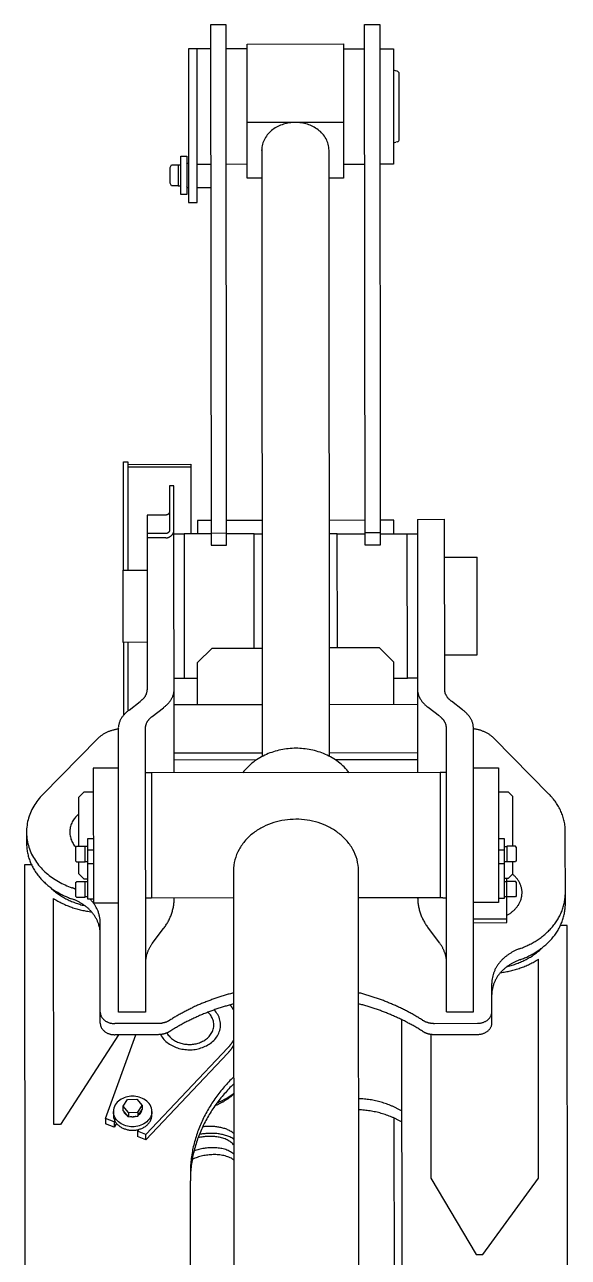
# Model space of a CAD drawing. Header units: millimetres. Extents: x 21.96 to 23.21, y 30.4 to 34.37.
# Drawn here: x 22.54 to 22.823, y 33.728 to 34.368 of the extents above; entities that cross this region are included whole.
import ezdxf

# ---------------------------------------------------------------- set-up
doc = ezdxf.new("R2010")
doc.units = ezdxf.units.MM

# ---------------------------------------------------------------- blocks, each defined once
blk = doc.blocks.new('*U93')
for p, q in [((1.3406, 7.9128), (1.3266, 7.9128)), ((1.3786, 7.9128), (1.3566, 7.9128)), ((1.4785, 7.9129), (1.5005, 7.9129)), ((1.5343, 7.8897), (1.5328, 7.8901)), ((1.5366, 7.8191), (1.5365, 7.8868)), ((1.4786, 7.8364), (1.3786, 7.8363)), ((1.5344, 7.8162), (1.5329, 7.8158)), ((1.3067, 7.7922), (1.3097, 7.7922)), ((1.3157, 7.793), (1.3167, 7.794)), ((1.3167, 7.794), (1.3177, 7.794)), ((1.3407, 7.7928), (1.3267, 7.7928)), ((1.3787, 7.7929), (1.3567, 7.7928)), ((1.4786, 7.7929), (1.5006, 7.7929)), ((1.3067, 7.7707), (1.3097, 7.7707)), ((1.3167, 7.769), (1.3157, 7.77)), ((1.3167, 7.769), (1.3177, 7.769)), ((1.3267, 7.769), (1.3407, 7.769)), ((1.3199, 7.4784), (1.2545, 7.4784)), ((1.298, 7.4592), (1.298, 7.4135)), ((1.394, 7.4232), (1.357, 7.4232)), ((1.5009, 7.4233), (1.4639, 7.4232)), ((1.5554, 7.4243), (1.5834, 7.4244)), ((1.5554, 7.4243), (1.5556, 7.1613)), ((1.5834, 7.4244), (1.5835, 7.2475)), ((1.5169, 7.4103), (1.5009, 7.4103)), ((1.294, 7.405), (1.2745, 7.405)), ((1.341, 7.4092), (1.313, 7.4092)), ((1.341, 7.4101), (1.357, 7.4102)), ((1.3857, 7.4092), (1.357, 7.4092)), ((1.4722, 7.4093), (1.464, 7.4093)), ((1.5169, 7.4093), (1.5554, 7.4093)), ((1.5834, 7.3852), (1.6174, 7.3852)), ((1.6175, 7.2836), (1.6174, 7.3852)), ((1.2501, 7.2966), (1.2502, 7.221)), ((1.2546, 7.2966), (1.2547, 7.2254)), ((1.3271, 7.2758), (1.3421, 7.2907)), ((1.531, 7.276), (1.516, 7.2908)), ((1.5835, 7.2836), (1.6175, 7.2836)), ((1.3271, 7.2317), (1.3271, 7.2758)), ((1.5311, 7.2319), (1.531, 7.276)), ((1.3271, 7.2592), (1.3026, 7.2592)), ((1.5311, 7.2594), (1.545, 7.2594)), ((1.2558, 7.2262), (1.2675, 7.2353)), ((1.3941, 7.2318), (1.3026, 7.2317)), ((1.5556, 7.2319), (1.4641, 7.2318)), ((1.6024, 7.2265), (1.5907, 7.2356)), ((1.2798, 7.2196), (1.2915, 7.2287)), ((1.5784, 7.2198), (1.5667, 7.2289)), ((1.5858, 6.913), (1.5856, 7.208)), ((1.6138, 6.913), (1.6136, 7.208)), ((1.2231, 7.1965), (1.1662, 7.1387)), ((1.6352, 7.1968), (1.6921, 7.1391)), ((1.3942, 7.1817), (1.3027, 7.1816)), ((1.5556, 7.1818), (1.4641, 7.1817)), ((1.3881, 7.1745), (1.3027, 7.1744)), ((1.5556, 7.1746), (1.4702, 7.1746)), ((1.2792, 7.1611), (1.2793, 7.0311)), ((1.5791, 7.1613), (1.5792, 7.0314)), ((1.2187, 7.141), (1.2088, 7.141)), ((1.6396, 7.1414), (1.6496, 7.1414)), ((1.6546, 7.1364), (1.6496, 7.1414)), ((1.6547, 7.085), (1.6546, 7.1364)), ((1.7092, 7.025), (1.7091, 7.1)), ((1.2003, 7.0836), (1.2013, 7.0846)), ((1.2003, 7.0836), (1.2003, 7.0696)), ((1.2128, 7.0845), (1.2103, 7.0845)), ((1.2188, 7.0807), (1.2128, 7.0807)), ((1.6397, 7.0811), (1.6457, 7.0811)), ((1.6457, 7.0848), (1.6482, 7.0848)), ((1.6582, 7.084), (1.6572, 7.085)), ((1.6582, 7.084), (1.6582, 7.07)), ((1.2003, 7.0696), (1.2013, 7.0686)), ((1.2038, 7.0561), (1.2038, 7.0686)), ((1.2128, 7.0688), (1.2103, 7.0688)), ((1.2188, 7.0667), (1.2128, 7.0667)), ((1.6397, 7.0671), (1.6457, 7.0671)), ((1.6457, 7.0691), (1.6482, 7.0691)), ((1.6547, 7.0564), (1.6547, 7.069)), ((1.6582, 7.07), (1.6572, 7.069)), ((1.2088, 7.0511), (1.2038, 7.0561)), ((1.3643, 7.0593), (1.3648, 6.4285)), ((1.4947, 6.4286), (1.4942, 7.0594)), ((1.6497, 7.0514), (1.6547, 7.0564)), ((1.2003, 7.0471), (1.2013, 7.0481)), ((1.2003, 7.0471), (1.2003, 7.0331)), ((1.2088, 7.0511), (1.2128, 7.0511)), ((1.2128, 7.048), (1.2103, 7.048)), ((1.6497, 7.0514), (1.6457, 7.0514)), ((1.6457, 7.0483), (1.6482, 7.0483)), ((1.6482, 7.0485), (1.6482, 7.0514)), ((1.6582, 7.0475), (1.6572, 7.0485)), ((1.6582, 7.0475), (1.6582, 7.0335)), ((1.2003, 7.0331), (1.2013, 7.0321)), ((1.2128, 7.0323), (1.2103, 7.0323)), ((1.2768, 7.0311), (1.2728, 7.0311)), ((1.5817, 7.0314), (1.5857, 7.0314)), ((1.6457, 7.0326), (1.6482, 7.0326)), ((1.6582, 7.0335), (1.6572, 7.0325)), ((1.2259, 6.9011), (1.2259, 7.0057)), ((1.6482, 7.0092), (1.6137, 7.0092)), ((1.7112, 7.0025), (1.704, 7.0025)), ((1.7123, 5.6599), (1.7112, 7.0025)), ((1.28, 6.9839), (1.2917, 6.9995)), ((1.5786, 6.9842), (1.5669, 6.9997)), ((1.6328, 6.9014), (1.6328, 6.9425)), ((1.5858, 6.913), (1.6138, 6.913)), ((1.5401, 5.9403), (1.5393, 6.9048)), ((1.2447, 6.8892), (1.1845, 6.7959)), ((1.2314, 6.8022), (1.2628, 6.8892)), ((1.2734, 6.7857), (1.3584, 6.8756)), ((1.2734, 6.7802), (1.3584, 6.8701)), ((1.2497, 6.8149), (1.2541, 6.8218)), ((1.2541, 6.8218), (1.2639, 6.8223)), ((1.2639, 6.8223), (1.2693, 6.8158)), ((1.2497, 6.8106), (1.2497, 6.8149)), ((1.2551, 6.8084), (1.2497, 6.8149)), ((1.2551, 6.8041), (1.2497, 6.8106)), ((1.2551, 6.8084), (1.2649, 6.8089)), ((1.2649, 6.8089), (1.2693, 6.8158)), ((1.2649, 6.8046), (1.2693, 6.8116)), ((1.2649, 6.8089), (1.2649, 6.8046)), ((1.2693, 6.8158), (1.2693, 6.8116)), ((1.2403, 6.7932), (1.2314, 6.7968)), ((1.241, 6.7999), (1.2403, 6.7987)), ((1.2403, 6.7987), (1.2403, 6.7932)), ((1.2428, 6.7972), (1.2403, 6.7932)), ((1.2551, 6.8084), (1.2551, 6.8041)), ((1.2551, 6.8041), (1.2649, 6.8046)), ((1.532, 6.1098), (1.5314, 6.8025)), ((1.2655, 6.7908), (1.2645, 6.7892)), ((1.2734, 6.7857), (1.2645, 6.7892)), ((1.2645, 6.7892), (1.2645, 6.7837)), ((1.2734, 6.7802), (1.2645, 6.7837)), ((1.2734, 6.7802), (1.2734, 6.7857)), ((1.3203, 5.7381), (1.3195, 6.7377))]:
    blk.add_line(p, q)
for points in [[(1.357, 7.3975), (1.3566, 7.9378), (1.3406, 7.9378), (1.341, 7.3975), (1.357, 7.3975)], [(1.3937, 7.7787), (1.3787, 7.7787), (1.3786, 7.9178), (1.4785, 7.9179), (1.4786, 7.7787), (1.4637, 7.7787)], [(1.5165, 7.9129), (1.5305, 7.9129), (1.5306, 7.793), (1.5166, 7.793)], [(1.2501, 7.3716), (1.25, 7.4839), (1.2545, 7.4839), (1.2545, 7.3716)], [(1.2545, 7.4814), (1.3199, 7.4815), (1.32, 7.4092)], [(1.3027, 7.1611), (1.3025, 7.4592), (1.298, 7.4592)], [(1.294, 7.4287), (1.2745, 7.4287), (1.2746, 7.2472)], [(1.341, 7.4231), (1.327, 7.4231), (1.327, 7.4092)], [(1.5309, 7.4093), (1.5309, 7.4233), (1.5169, 7.4233)], [(1.3025, 7.4091), (1.313, 7.4092), (1.3131, 7.2592), (1.3026, 7.2592)], [(1.3858, 7.2907), (1.3857, 7.4092), (1.394, 7.4092)], [(1.4723, 7.2908), (1.4722, 7.4093), (1.5009, 7.4093)], [(1.5555, 7.2594), (1.545, 7.2594), (1.5449, 7.4093), (1.5554, 7.4093)], [(1.2746, 7.2967), (1.2496, 7.2966), (1.2496, 7.3716), (1.2745, 7.3716)], [(1.3421, 7.2907), (1.3421, 7.2907), (1.3941, 7.2907)], [(1.516, 7.2908), (1.516, 7.2908), (1.464, 7.2908)], [(1.2727, 7.2077), (1.2729, 6.9128), (1.2449, 6.9127), (1.2447, 7.2077)], [(1.2447, 7.1661), (1.2187, 7.166), (1.2188, 7.0261), (1.2448, 7.0261)], [(1.5856, 7.1613), (1.5816, 7.1613), (1.5791, 7.1613), (1.2792, 7.1611), (1.2767, 7.1611), (1.2727, 7.1611)], [(1.6136, 7.1664), (1.6396, 7.1664), (1.6397, 7.0264), (1.6137, 7.0264)], [(1.2038, 7.0846), (1.2038, 7.136), (1.2088, 7.141)], [(1.2188, 7.0926), (1.2128, 7.0926), (1.2128, 7.0302), (1.2188, 7.0302)], [(1.6397, 7.093), (1.6456, 7.093), (1.6457, 7.0306), (1.6397, 7.0306)], [(1.2013, 7.0686), (1.2103, 7.0686), (1.2103, 7.0846), (1.2013, 7.0846)], [(1.6572, 7.085), (1.6572, 7.085), (1.6482, 7.085), (1.6482, 7.069), (1.6572, 7.069)], [(1.1545, 7.0655), (1.1473, 7.0655), (1.1484, 5.7228)], [(1.2013, 7.0321), (1.2103, 7.0321), (1.2103, 7.0481), (1.2013, 7.0481)], [(1.6572, 7.0325), (1.6482, 7.0325), (1.6482, 7.0485), (1.6572, 7.0485)], [(1.1845, 6.7959), (1.1845, 6.7959), (1.1775, 6.7959), (1.1774, 7.0308)], [(1.3643, 7.0312), (1.2793, 7.0311), (1.2768, 7.0311)], [(1.5817, 7.0314), (1.5792, 7.0314), (1.4942, 7.0313)], [(1.6137, 7.0055), (1.6482, 7.0056), (1.6482, 7.0325)], [(1.5693, 6.8897), (1.5695, 6.7403), (1.6165, 6.661), (1.6235, 6.661), (1.6814, 6.7404), (1.6812, 6.9677)], [(1.2403, 6.7987), (1.2314, 6.8022), (1.2314, 6.7968)]]:
    blk.add_lwpolyline(points)
for points in [[(1.501, 7.3976), (1.5005, 7.9379), (1.5165, 7.9379), (1.5169, 7.3976)], [(1.3176, 7.9128), (1.3177, 7.7531), (1.3267, 7.7531), (1.3266, 7.9128)], [(1.3157, 7.7615), (1.3097, 7.7615), (1.3097, 7.8014), (1.3157, 7.8015)], [(1.2987, 7.7897), (1.3, 7.7924), (1.3067, 7.7924), (1.3067, 7.7705), (1.3, 7.7705), (1.2987, 7.7732)]]:
    blk.add_lwpolyline(points, close=True)
for points in [[(1.4641, 7.1782), (1.4636, 7.8076, 0.065335), (1.4628, 7.8137, 0.061614), (1.4605, 7.8195, 0.055533), (1.4568, 7.8246, 0.049487), (1.4522, 7.8288, 0.044495), (1.4469, 7.8321, 0.040747), (1.4411, 7.8345, 0.038337), (1.4349, 7.8359, 0.037159), (1.4287, 7.8364, 0.037166), (1.4224, 7.8359, 0.038274), (1.4163, 7.8345, 0.040682), (1.4105, 7.8322, 0.044443), (1.4051, 7.8289, 0.049565), (1.4005, 7.8246, 0.055691), (1.3968, 7.8195, 0.061694), (1.3945, 7.8137, 0.06589), (1.3937, 7.8075), (1.3942, 7.1781)], [(1.298, 7.4328, -0.000004), (1.298, 7.4324, -0.000004), (1.2979, 7.432, -0.000003), (1.2978, 7.4316, -0.000002), (1.2977, 7.4313, -0.000001), (1.2976, 7.4309), (1.2973, 7.4305, 0.000001), (1.2971, 7.4302, 0.000002), (1.2968, 7.4299, 0.000003), (1.2965, 7.4296, 0.000004), (1.2962, 7.4294, 0.000005), (1.2958, 7.4292, 0.000005), (1.2955, 7.429, 0.000006), (1.2951, 7.4289, 0.000006), (1.2947, 7.4288, 0.000007), (1.2944, 7.4287, 0.000008), (1.294, 7.4287)], [(1.298, 7.4137, -0.000004), (1.298, 7.4133, -0.000004), (1.2979, 7.4129, -0.000003), (1.2979, 7.4125, -0.000002), (1.2977, 7.4121, -0.000001), (1.2976, 7.4117), (1.2974, 7.4114, 0.000001), (1.2971, 7.411, 0.000002), (1.2968, 7.4107, 0.000003), (1.2965, 7.4104, 0.000004), (1.2962, 7.4102, 0.000005), (1.2959, 7.41, 0.000005), (1.2955, 7.4098, 0.000006), (1.2951, 7.4097, 0.000006), (1.2948, 7.4096, 0.000007), (1.2944, 7.4096, 0.000008), (1.294, 7.4095), (1.2745, 7.4095)], [(1.294, 7.405, 0.02439), (1.2948, 7.4051, 0.024481), (1.2957, 7.4052, 0.024223), (1.2965, 7.4054, 0.024318), (1.2972, 7.4057, 0.024791), (1.298, 7.406, 0.025196), (1.2987, 7.4065, 0.024546), (1.2994, 7.407, 0.024546), (1.3, 7.4075, 0.024547), (1.3006, 7.4082, 0.024549), (1.3011, 7.4088, 0.02455), (1.3015, 7.4095, 0.024552), (1.3019, 7.4103, 0.024553), (1.3021, 7.4111, 0.024956), (1.3023, 7.4119, 0.025081), (1.3025, 7.4128, 0.024543), (1.3025, 7.4136)], [(1.2675, 7.2353, 0.007862), (1.2682, 7.2359, 0.008439), (1.2689, 7.2365, 0.009082), (1.2696, 7.2371, 0.009796), (1.2702, 7.2377, 0.010588), (1.2708, 7.2384, 0.011462), (1.2714, 7.239, 0.012419), (1.272, 7.2398, 0.013457), (1.2725, 7.2405, 0.014566), (1.273, 7.2413, 0.015725), (1.2734, 7.2421, 0.016901), (1.2738, 7.2429, 0.018045), (1.2741, 7.2437, 0.019095), (1.2743, 7.2446, 0.020507), (1.2745, 7.2455, 0.020882), (1.2746, 7.2464, 0.020724), (1.2746, 7.2473)], [(1.2915, 7.2287, 0.007862), (1.2926, 7.2296, 0.00844), (1.2937, 7.2305, 0.009082), (1.2947, 7.2314, 0.009797), (1.2957, 7.2324, 0.010589), (1.2967, 7.2334, 0.011462), (1.2976, 7.2345, 0.01242), (1.2985, 7.2356, 0.013458), (1.2993, 7.2367, 0.014567), (1.3, 7.2379, 0.015726), (1.3007, 7.2392, 0.016902), (1.3012, 7.2405, 0.018046), (1.3017, 7.2418, 0.019095), (1.3021, 7.2431, 0.019975), (1.3024, 7.2445, 0.020875), (1.3026, 7.2459, 0.02083), (1.3026, 7.2473)], [(1.5556, 7.2475, 0.020558), (1.5556, 7.2461, 0.020255), (1.5558, 7.2447, 0.019668), (1.5561, 7.2434, 0.018849), (1.5564, 7.242, 0.017864), (1.5569, 7.2407, 0.016779), (1.5575, 7.2395, 0.015654), (1.5581, 7.2382, 0.014364), (1.5589, 7.2371, 0.013332), (1.5596, 7.2359, 0.012353), (1.5605, 7.2348, 0.011439), (1.5614, 7.2338, 0.010596), (1.5623, 7.2328, 0.009826), (1.5633, 7.2318, 0.009059), (1.5643, 7.2309, 0.008387), (1.5654, 7.23, 0.007843), (1.5664, 7.2291)], [(1.5835, 7.2475, 0.020558), (1.5836, 7.2466, 0.020255), (1.5837, 7.2457, 0.019668), (1.5839, 7.2449, 0.018674), (1.5841, 7.244, 0.017568), (1.5844, 7.2432, 0.016551), (1.5848, 7.2424, 0.015488), (1.5852, 7.2416, 0.014424), (1.5856, 7.2409, 0.013389), (1.5861, 7.2401, 0.012407), (1.5867, 7.2394, 0.011489), (1.5872, 7.2388, 0.01043), (1.5878, 7.2381, 0.009711), (1.5885, 7.2375, 0.009051), (1.5891, 7.2369, 0.008448), (1.5898, 7.2363, 0.007898), (1.5904, 7.2358)], [(1.2558, 7.2262, 0.007862), (1.2547, 7.2254, 0.00844), (1.2536, 7.2245, 0.009082), (1.2526, 7.2235, 0.009797), (1.2516, 7.2225, 0.010589), (1.2506, 7.2215, 0.011462), (1.2497, 7.2204, 0.01242), (1.2489, 7.2193, 0.013458), (1.248, 7.2182, 0.014567), (1.2473, 7.217, 0.015726), (1.2467, 7.2157, 0.016902), (1.2461, 7.2145, 0.018046), (1.2456, 7.2132, 0.019095), (1.2452, 7.2118, 0.019975), (1.2449, 7.2104, 0.020875), (1.2447, 7.209, 0.02083), (1.2447, 7.2076)], [(1.2798, 7.2196, 0.007862), (1.2791, 7.219, 0.00844), (1.2784, 7.2185, 0.009082), (1.2777, 7.2178, 0.009797), (1.2771, 7.2172, 0.010588), (1.2765, 7.2166, 0.011462), (1.2759, 7.2159, 0.01242), (1.2753, 7.2152, 0.013458), (1.2748, 7.2144, 0.014567), (1.2744, 7.2137, 0.015726), (1.2739, 7.2129, 0.016902), (1.2736, 7.2121, 0.018046), (1.2733, 7.2112, 0.019095), (1.273, 7.2103, 0.020507), (1.2728, 7.2094, 0.020882), (1.2727, 7.2085, 0.020724), (1.2727, 7.2077)], [(1.5856, 7.208, 0.020559), (1.5855, 7.2088, 0.020256), (1.5854, 7.2097, 0.019669), (1.5853, 7.2106, 0.018675), (1.585, 7.2114, 0.017569), (1.5847, 7.2122, 0.016552), (1.5844, 7.213, 0.015489), (1.5839, 7.2138, 0.014425), (1.5835, 7.2146, 0.01339), (1.583, 7.2153, 0.012408), (1.5825, 7.216, 0.01149), (1.5819, 7.2167, 0.01043), (1.5813, 7.2173, 0.009712), (1.5807, 7.2179, 0.009052), (1.58, 7.2185, 0.008448), (1.5794, 7.2191, 0.007898), (1.5787, 7.2197)], [(1.6136, 7.208, 0.020559), (1.6135, 7.2093, 0.020256), (1.6133, 7.2107, 0.019668), (1.6131, 7.2121, 0.018849), (1.6127, 7.2134, 0.017864), (1.6122, 7.2147, 0.016779), (1.6116, 7.216, 0.015654), (1.611, 7.2172, 0.014363), (1.6103, 7.2183, 0.013331), (1.6095, 7.2195, 0.012353), (1.6086, 7.2206, 0.011439), (1.6077, 7.2216, 0.010596), (1.6068, 7.2227, 0.009826), (1.6058, 7.2236, 0.009059), (1.6048, 7.2246, 0.008387), (1.6038, 7.2255, 0.007843), (1.6027, 7.2263)], [(1.2447, 7.2065, 0.009007), (1.2432, 7.2063, 0.009095), (1.2417, 7.2061, 0.009204), (1.2403, 7.2057, 0.009335), (1.2388, 7.2054, 0.009489), (1.2373, 7.2049, 0.009665), (1.2359, 7.2045, 0.009866), (1.2345, 7.2039, 0.010092), (1.2331, 7.2033, 0.010344), (1.2317, 7.2027, 0.010622), (1.2304, 7.202, 0.010929), (1.2291, 7.2012, 0.011263), (1.2278, 7.2004, 0.011626), (1.2265, 7.1995, 0.012017), (1.2254, 7.1985, 0.012436), (1.2242, 7.1975, 0.01288), (1.2231, 7.1965)], [(1.6352, 7.1968, 0.012867), (1.6341, 7.1979, 0.012432), (1.6329, 7.1989, 0.011869), (1.6317, 7.1998, 0.011597), (1.6305, 7.2007, 0.011333), (1.6292, 7.2015, 0.011078), (1.6279, 7.2023, 0.010721), (1.6265, 7.203, 0.010346), (1.6252, 7.2036, 0.010095), (1.6238, 7.2042, 0.00987), (1.6224, 7.2048, 0.009669), (1.6209, 7.2053, 0.009493), (1.6195, 7.2057, 0.009341), (1.618, 7.2061, 0.00921), (1.6165, 7.2064, 0.009101), (1.615, 7.2066, 0.009014), (1.6135, 7.2068)], [(1.4844, 7.1612, 0.035677), (1.4793, 7.1672, 0.032973), (1.4734, 7.1723, 0.030668), (1.4668, 7.1767, 0.028726), (1.4598, 7.1803, 0.02721), (1.4524, 7.1831, 0.026102), (1.4448, 7.185, 0.025378), (1.437, 7.1862, 0.025018), (1.4292, 7.1866, 0.024972), (1.4213, 7.1862, 0.025359), (1.4135, 7.185, 0.026079), (1.4059, 7.183, 0.02719), (1.3986, 7.1803, 0.028714), (1.3916, 7.1767, 0.030664), (1.385, 7.1723, 0.033029), (1.3791, 7.1671, 0.035737), (1.3739, 7.1612)], [(1.1662, 7.1387, 0.029414), (1.1612, 7.1329, 0.031741), (1.1568, 7.1265, 0.034051), (1.1534, 7.1196, 0.036096), (1.1509, 7.1123, 0.037571), (1.1496, 7.1048, 0.038192), (1.1494, 7.0971, 0.037853), (1.1503, 7.0894, 0.036609), (1.1524, 7.0821, 0.034729), (1.1555, 7.075, 0.032516), (1.1596, 7.0685, 0.030151), (1.1644, 7.0625, 0.027933), (1.1699, 7.0571, 0.025947), (1.1759, 7.0524, 0.024227), (1.1824, 7.0482, 0.022741), (1.1893, 7.0447, 0.021553), (1.1964, 7.0418)], [(1.7091, 7.1, 0.013456), (1.7091, 7.1027, 0.013427), (1.7088, 7.1054, 0.013355), (1.7085, 7.1081, 0.013242), (1.708, 7.1108, 0.013091), (1.7073, 7.1135, 0.012905), (1.7065, 7.1161, 0.01269), (1.7056, 7.1186, 0.012449), (1.7046, 7.1211, 0.012189), (1.7034, 7.1236, 0.011855), (1.7021, 7.126, 0.011532), (1.7007, 7.1283, 0.011264), (1.6992, 7.1306, 0.01099), (1.6976, 7.1328, 0.010715), (1.6959, 7.1349, 0.01044), (1.6941, 7.137, 0.010168), (1.6923, 7.139)], [(1.2038, 7.1186, 0.019893), (1.202, 7.117, 0.021036), (1.2003, 7.1152, 0.022251), (1.1988, 7.1132, 0.0235), (1.1975, 7.1112, 0.024726), (1.1963, 7.109, 0.025858), (1.1954, 7.1067, 0.026808), (1.1948, 7.1043, 0.027492), (1.1944, 7.1019, 0.027862), (1.1943, 7.0994, 0.027616), (1.1944, 7.097, 0.027278), (1.1949, 7.0946, 0.026604), (1.1955, 7.0923, 0.025663), (1.1965, 7.09, 0.024429), (1.1976, 7.0878, 0.02318), (1.1989, 7.0858, 0.022019), (1.2005, 7.0839)], [(1.4942, 7.0594, 0.06554), (1.4927, 7.071, 0.061597), (1.4883, 7.0817, 0.055613), (1.4815, 7.0912, 0.049555), (1.4729, 7.099, 0.044464), (1.463, 7.1051, 0.040725), (1.4522, 7.1095, 0.038324), (1.4409, 7.1121, 0.037238), (1.4292, 7.1129, 0.037179), (1.4176, 7.112, 0.038292), (1.4062, 7.1094, 0.040711), (1.3954, 7.1051, 0.044486), (1.3855, 7.099, 0.04962), (1.3769, 7.0911, 0.055751), (1.3701, 7.0816, 0.061745), (1.3658, 7.0708, 0.065541), (1.3643, 7.0593)], [(1.1493, 7.0996), (1.1493, 7.088, 0.024593), (1.1496, 7.0831, 0.024233), (1.1503, 7.0782, 0.023777), (1.1515, 7.0734, 0.023118), (1.1531, 7.0687, 0.022305), (1.1552, 7.0642, 0.021392), (1.1576, 7.0599, 0.020377), (1.1604, 7.0558, 0.019396), (1.1635, 7.052, 0.018494), (1.1669, 7.0483, 0.017625), (1.1706, 7.045, 0.016809), (1.1744, 7.0419, 0.016039), (1.1785, 7.039, 0.01538), (1.1828, 7.0365, 0.014778), (1.1871, 7.0341, 0.01425), (1.1917, 7.0321, 0.013793), (1.1963, 7.0303)], [(1.6482, 7.0132, 0.022728), (1.651, 7.0148, 0.024236), (1.6537, 7.0167, 0.026001), (1.6562, 7.0189, 0.028001), (1.6584, 7.0213, 0.030169), (1.6604, 7.0239, 0.032375), (1.662, 7.0268, 0.034419), (1.6631, 7.0298, 0.036039), (1.6639, 7.033, 0.037015), (1.6642, 7.0362, 0.036823), (1.664, 7.0395, 0.036111), (1.6633, 7.0427, 0.034678), (1.6622, 7.0457, 0.032743), (1.6607, 7.0486, 0.030414), (1.6588, 7.0513, 0.02835), (1.6567, 7.0537, 0.02637), (1.6542, 7.0559)], [(1.1735, 7.0426, 0.010518), (1.1754, 7.0408, 0.010226), (1.1773, 7.0391, 0.009946), (1.1793, 7.0374, 0.009596), (1.1814, 7.0359, 0.009416), (1.1835, 7.0344, 0.009241), (1.1857, 7.033, 0.00901), (1.1879, 7.0317, 0.008753), (1.1902, 7.0304, 0.00856), (1.1925, 7.0293, 0.008382), (1.1949, 7.0282, 0.008218), (1.1973, 7.0272, 0.008069), (1.1997, 7.0262, 0.007933), (1.2021, 7.0254, 0.00781), (1.2046, 7.0246, 0.0077), (1.2071, 7.0239, 0.007603), (1.2096, 7.0233)], [(1.2003, 7.0402, 0.000006), (1.2001, 7.0403, 0.000006), (1.1998, 7.0404, 0.000006), (1.1996, 7.0405, 0.000006), (1.1993, 7.0406, 0.000006), (1.1991, 7.0408, 0.000006), (1.1988, 7.0409, 0.000006), (1.1986, 7.041, 0.000006), (1.1983, 7.0411, 0.000006), (1.1981, 7.0412, 0.000006), (1.1978, 7.0413, 0.000006), (1.1976, 7.0414, 0.000006), (1.1973, 7.0415, 0.000006), (1.1971, 7.0416, 0.000006), (1.1968, 7.0416, 0.000006), (1.1965, 7.0417, 0.000006), (1.1963, 7.0418)], [(1.1774, 7.0307, 0.008111), (1.1796, 7.0293, 0.007875), (1.1819, 7.028, 0.007714), (1.1842, 7.0267, 0.007564), (1.1866, 7.0256, 0.007424), (1.189, 7.0244, 0.007294), (1.1914, 7.0234, 0.007174), (1.1939, 7.0224, 0.007063), (1.1963, 7.0215, 0.006962), (1.1988, 7.0207, 0.006869), (1.2014, 7.0199, 0.006786), (1.2039, 7.0192, 0.006711), (1.2065, 7.0186, 0.006644), (1.2091, 7.0181, 0.006585), (1.2117, 7.0176, 0.006534), (1.2143, 7.0171, 0.006491), (1.2169, 7.0168)], [(1.2259, 6.9941, 0.024448), (1.2257, 6.9972, 0.024236), (1.2253, 7.0002, 0.023782), (1.2245, 7.0032, 0.023123), (1.2235, 7.0062, 0.02231), (1.2222, 7.009, 0.02131), (1.2207, 7.0117, 0.020319), (1.2189, 7.0142, 0.019409), (1.217, 7.0166, 0.018506), (1.2149, 7.0189, 0.017636), (1.2126, 7.021, 0.01682), (1.2102, 7.0229, 0.016046), (1.2076, 7.0247, 0.015444), (1.205, 7.0263, 0.014783), (1.2022, 7.0278, 0.014254), (1.1994, 7.0291, 0.013797), (1.1965, 7.0302)], [(1.2259, 7.0057, 0.013547), (1.2258, 7.0074, 0.013517), (1.2257, 7.0091, 0.013444), (1.2254, 7.0108, 0.013329), (1.2251, 7.0124, 0.013174), (1.2247, 7.0141, 0.012985), (1.2242, 7.0157, 0.012765), (1.2236, 7.0174, 0.012342), (1.223, 7.0189, 0.012111), (1.2222, 7.0204, 0.011862), (1.2214, 7.0219, 0.011599), (1.2206, 7.0234, 0.011327), (1.2196, 7.0248, 0.01105), (1.2186, 7.0262, 0.01077), (1.2175, 7.0275, 0.010492), (1.2164, 7.0288, 0.010217), (1.2152, 7.0301)], [(1.2917, 6.9995, 0.008847), (1.293, 7.0012, 0.009037), (1.2942, 7.003, 0.009227), (1.2953, 7.0048, 0.009415), (1.2964, 7.0066, 0.0096), (1.2974, 7.0085, 0.00978), (1.2983, 7.0105, 0.009953), (1.2991, 7.0124, 0.010117), (1.2999, 7.0144, 0.010269), (1.3005, 7.0164, 0.010409), (1.3011, 7.0185, 0.010533), (1.3016, 7.0206, 0.01064), (1.3021, 7.0227, 0.010728), (1.3024, 7.0248, 0.010796), (1.3026, 7.0269, 0.010945), (1.3028, 7.029, 0.010891), (1.3028, 7.0312)], [(1.5557, 7.0314, 0.010772), (1.5558, 7.0292, 0.010758), (1.5559, 7.0271, 0.010721), (1.5562, 7.025, 0.010662), (1.5565, 7.0229, 0.010583), (1.5569, 7.0208, 0.010485), (1.5574, 7.0188, 0.010369), (1.558, 7.0167, 0.010237), (1.5587, 7.0147, 0.010091), (1.5594, 7.0127, 0.009933), (1.5603, 7.0108, 0.009707), (1.5612, 7.0089, 0.009488), (1.5621, 7.007, 0.009325), (1.5632, 7.0052, 0.009156), (1.5643, 7.0034, 0.008983), (1.5655, 7.0016, 0.008808), (1.5667, 6.9999)], [(1.6622, 6.9787, 0.013782), (1.6668, 6.9805, 0.014239), (1.6713, 6.9826, 0.014767), (1.6757, 6.9849, 0.01537), (1.6799, 6.9875, 0.016049), (1.684, 6.9903, 0.016803), (1.6879, 6.9934, 0.017631), (1.6915, 6.9968, 0.018525), (1.695, 7.0004, 0.01947), (1.6981, 7.0043, 0.020445), (1.7009, 7.0084, 0.021419), (1.7033, 7.0127, 0.02235), (1.7054, 7.0172, 0.023189), (1.707, 7.0219, 0.023882), (1.7082, 7.0267, 0.024377), (1.7089, 7.0317, 0.024601), (1.7092, 7.0366)], [(1.6622, 6.9671, 0.013783), (1.6668, 6.9689, 0.014239), (1.6713, 6.971, 0.014768), (1.6757, 6.9733, 0.01537), (1.6799, 6.9759, 0.016048), (1.684, 6.9788, 0.016803), (1.6879, 6.9819, 0.017631), (1.6916, 6.9852, 0.018524), (1.695, 6.9888, 0.019469), (1.6981, 6.9927, 0.020444), (1.7009, 6.9968, 0.021418), (1.7033, 7.0011, 0.022349), (1.7054, 7.0057, 0.023188), (1.707, 7.0104, 0.023881), (1.7082, 7.0152, 0.024377), (1.7089, 7.0201, 0.024601), (1.7092, 7.025)], [(1.28, 6.9839, 0.00889), (1.2792, 6.9828, 0.009082), (1.2784, 6.9817, 0.009274), (1.2777, 6.9805, 0.009464), (1.277, 6.9793, 0.009651), (1.2764, 6.9781, 0.009832), (1.2758, 6.9768, 0.010007), (1.2752, 6.9756, 0.010172), (1.2747, 6.9743, 0.010325), (1.2743, 6.973, 0.010465), (1.2739, 6.9717, 0.01059), (1.2736, 6.9703, 0.010697), (1.2733, 6.969, 0.010902), (1.2731, 6.9676, 0.011028), (1.273, 6.9662, 0.010993), (1.2729, 6.9648, 0.010846), (1.2729, 6.9635)], [(1.5858, 6.9638, 0.010824), (1.5857, 6.9651, 0.010811), (1.5857, 6.9665, 0.010776), (1.5855, 6.9678, 0.010718), (1.5853, 6.9692, 0.010639), (1.585, 6.9705, 0.010541), (1.5847, 6.9719, 0.010424), (1.5843, 6.9732, 0.010107), (1.5839, 6.9744, 0.009984), (1.5834, 6.9757, 0.009849), (1.5829, 6.977, 0.009702), (1.5823, 6.9782, 0.009546), (1.5817, 6.9794, 0.009382), (1.581, 6.9806, 0.009211), (1.5803, 6.9817, 0.009037), (1.5796, 6.9829, 0.00886), (1.5788, 6.984)], [(1.6621, 6.9787, 0.013778), (1.6593, 6.9776, 0.014236), (1.6564, 6.9763, 0.014764), (1.6537, 6.9748, 0.015366), (1.651, 6.9732, 0.016045), (1.6485, 6.9714, 0.016799), (1.6461, 6.9695, 0.017627), (1.6438, 6.9674, 0.01852), (1.6417, 6.9651, 0.019465), (1.6397, 6.9627, 0.020439), (1.638, 6.9602, 0.021412), (1.6364, 6.9575, 0.022342), (1.6351, 6.9546, 0.02318), (1.6341, 6.9517, 0.023872), (1.6334, 6.9487, 0.024367), (1.6329, 6.9456, 0.024668), (1.6328, 6.9425)], [(1.649, 6.9602, 0.007605), (1.6515, 6.9608, 0.007703), (1.654, 6.9615, 0.007813), (1.6564, 6.9623, 0.007936), (1.6589, 6.9632, 0.008073), (1.6613, 6.9641, 0.008223), (1.6637, 6.9651, 0.008387), (1.666, 6.9662, 0.008566), (1.6684, 6.9673, 0.008759), (1.6706, 6.9686, 0.008968), (1.6729, 6.9699, 0.009192), (1.675, 6.9713, 0.009432), (1.6772, 6.9728, 0.009687), (1.6792, 6.9744, 0.009958), (1.6812, 6.976, 0.010243), (1.6832, 6.9777, 0.010542), (1.685, 6.9795)], [(1.6622, 6.9671, 0.013779), (1.6593, 6.966, 0.014236), (1.6564, 6.9647, 0.014764), (1.6537, 6.9633, 0.015366), (1.651, 6.9617, 0.016045), (1.6485, 6.9599, 0.016799), (1.6461, 6.9579, 0.017627), (1.6438, 6.9558, 0.01852), (1.6417, 6.9536, 0.019464), (1.6397, 6.9512, 0.020438), (1.638, 6.9486, 0.021411), (1.6364, 6.9459, 0.022341), (1.6352, 6.9431, 0.023179), (1.6341, 6.9401, 0.023872), (1.6334, 6.9371, 0.024366), (1.6329, 6.9341, 0.024668), (1.6328, 6.931)], [(1.6418, 6.9537, 0.006488), (1.6444, 6.954, 0.006531), (1.647, 6.9545, 0.006581), (1.6496, 6.955, 0.00664), (1.6522, 6.9555, 0.006707), (1.6547, 6.9562, 0.006782), (1.6573, 6.9568, 0.006866), (1.6598, 6.9576, 0.006959), (1.6623, 6.9585, 0.007061), (1.6648, 6.9594, 0.007172), (1.6672, 6.9603, 0.007292), (1.6696, 6.9614, 0.007422), (1.672, 6.9625, 0.007562), (1.6744, 6.9637, 0.007713), (1.6767, 6.965, 0.007873), (1.679, 6.9663, 0.008045), (1.6812, 6.9677)], [(1.3644, 6.9327, 0.004522), (1.36, 6.9315, 0.004558), (1.3557, 6.9303, 0.004597), (1.3513, 6.9289, 0.004638), (1.3471, 6.9275, 0.004682), (1.3428, 6.926, 0.004729), (1.3386, 6.9245, 0.004778), (1.3344, 6.9228, 0.004831), (1.3302, 6.9211, 0.004886), (1.326, 6.9193, 0.004944), (1.3219, 6.9174, 0.005005), (1.3179, 6.9154, 0.005069), (1.3139, 6.9133, 0.005136), (1.3099, 6.9112, 0.005206), (1.3059, 6.909, 0.005279), (1.3021, 6.9067, 0.005356), (1.2982, 6.9043)], [(1.5606, 6.9044, 0.005369), (1.5568, 6.9068, 0.005292), (1.5529, 6.9091, 0.005219), (1.549, 6.9113, 0.005148), (1.545, 6.9135, 0.005081), (1.5409, 6.9155, 0.005017), (1.5369, 6.9175, 0.004955), (1.5327, 6.9194, 0.004897), (1.5286, 6.9212, 0.004842), (1.5244, 6.9229, 0.004789), (1.5202, 6.9246, 0.00474), (1.516, 6.9261, 0.004693), (1.5117, 6.9276, 0.004649), (1.5074, 6.929, 0.004608), (1.503, 6.9304, 0.004569), (1.4987, 6.9316, 0.004533), (1.4943, 6.9328)], [(1.2259, 6.9127, 0.03474), (1.226, 6.9113, 0.0341), (1.2263, 6.9101, 0.0323), (1.2267, 6.9088, 0.030828), (1.2273, 6.9077, 0.029082), (1.228, 6.9066, 0.027241), (1.2289, 6.9056, 0.025443), (1.2299, 6.9046, 0.023488), (1.2309, 6.9038, 0.022432), (1.232, 6.9031, 0.021446), (1.2332, 6.9025, 0.019998), (1.2344, 6.902, 0.019158), (1.2357, 6.9015, 0.018506), (1.2369, 6.9012, 0.018026), (1.2382, 6.901, 0.018038), (1.2396, 6.9008, 0.017969), (1.2409, 6.9008)], [(1.2885, 6.8894, 0.062), (1.292, 6.8844, 0.05342), (1.2966, 6.8803, 0.046568), (1.3019, 6.8772, 0.041826), (1.3077, 6.875, 0.038999), (1.3138, 6.8739, 0.037913), (1.32, 6.8736, 0.038166), (1.3261, 6.8743, 0.040123), (1.332, 6.876, 0.043884), (1.3376, 6.8786, 0.04971), (1.3426, 6.8822, 0.057632), (1.3468, 6.8868, 0.066666), (1.3496, 6.8922, 0.073816), (1.3509, 6.8983, 0.074782), (1.3503, 6.9044, 0.069576), (1.348, 6.9101, 0.060815), (1.3443, 6.915)], [(1.2953, 6.8909, 0.060808), (1.2982, 6.887, 0.052484), (1.302, 6.8839, 0.045896), (1.3063, 6.8816, 0.041462), (1.3109, 6.88, 0.038927), (1.3157, 6.8793, 0.038076), (1.3206, 6.8792, 0.038705), (1.3254, 6.8799, 0.041053), (1.3301, 6.8814, 0.045299), (1.3344, 6.8836, 0.0517), (1.3382, 6.8866, 0.060144), (1.3413, 6.8904, 0.06921), (1.3433, 6.8949, 0.075123), (1.3439, 6.8997, 0.074493), (1.3431, 6.9045, 0.067966), (1.341, 6.9088, 0.058774), (1.3378, 6.9125)], [(1.3644, 6.9211, 0.004522), (1.36, 6.9199, 0.004558), (1.3557, 6.9187, 0.004597), (1.3514, 6.9174, 0.004638), (1.3471, 6.916, 0.004682), (1.3428, 6.9145, 0.004729), (1.3386, 6.9129, 0.004778), (1.3344, 6.9112, 0.004831), (1.3302, 6.9095, 0.004886), (1.3261, 6.9077, 0.004944), (1.322, 6.9058, 0.005005), (1.3179, 6.9038, 0.005069), (1.3139, 6.9018, 0.005136), (1.3099, 6.8996, 0.005206), (1.306, 6.8974, 0.005279), (1.3021, 6.8951, 0.005356), (1.2982, 6.8927)], [(1.3644, 6.915, 0.000008), (1.3642, 6.9154, 0.000008), (1.364, 6.9157, 0.000008), (1.3638, 6.916, 0.000008), (1.3636, 6.9164, 0.000008), (1.3634, 6.9167, 0.000008), (1.3632, 6.917, 0.000008), (1.363, 6.9173, 0.000008), (1.3628, 6.9177, 0.000008), (1.3626, 6.918, 0.000008), (1.3624, 6.9183, 0.000008), (1.3621, 6.9186, 0.000008), (1.3619, 6.9189, 0.000008), (1.3617, 6.9192, 0.000008), (1.3615, 6.9195, 0.000008), (1.3613, 6.9198, 0.000008), (1.3611, 6.9201)], [(1.5607, 6.8929, 0.005369), (1.5568, 6.8953, 0.005292), (1.5529, 6.8976, 0.005219), (1.549, 6.8998, 0.005148), (1.545, 6.9019, 0.005081), (1.5409, 6.904, 0.005017), (1.5369, 6.9059, 0.004955), (1.5328, 6.9078, 0.004897), (1.5286, 6.9096, 0.004842), (1.5244, 6.9114, 0.004789), (1.5202, 6.913, 0.00474), (1.516, 6.9146, 0.004693), (1.5117, 6.9161, 0.004649), (1.5074, 6.9175, 0.004608), (1.5031, 6.9188, 0.004569), (1.4987, 6.9201, 0.004533), (1.4943, 6.9212)], [(1.573, 6.901), (1.6178, 6.9011, 0.017628), (1.6191, 6.9011, 0.017694), (1.6205, 6.9013, 0.018003), (1.6218, 6.9015, 0.018477), (1.623, 6.9018, 0.019126), (1.6243, 6.9022, 0.019963), (1.6255, 6.9028, 0.021002), (1.6267, 6.9034, 0.022254), (1.6278, 6.9041, 0.023726), (1.6288, 6.9049, 0.025409), (1.6298, 6.9058, 0.027269), (1.6307, 6.9069, 0.029234), (1.6314, 6.908, 0.031181), (1.632, 6.9091, 0.032928), (1.6324, 6.9104, 0.034263), (1.6327, 6.9117, 0.034637), (1.6328, 6.913)], [(1.2259, 6.9011, 0.03474), (1.226, 6.8998, 0.0341), (1.2263, 6.8985, 0.0323), (1.2267, 6.8973, 0.030828), (1.2273, 6.8961, 0.029082), (1.2281, 6.895, 0.027241), (1.2289, 6.894, 0.025443), (1.2299, 6.8931, 0.023488), (1.2309, 6.8923, 0.022432), (1.232, 6.8915, 0.021446), (1.2332, 6.8909, 0.019998), (1.2344, 6.8904, 0.019158), (1.2357, 6.89, 0.018506), (1.2369, 6.8896, 0.018026), (1.2382, 6.8894, 0.018038), (1.2396, 6.8893, 0.017969), (1.2409, 6.8892)], [(1.2982, 6.9043, -0.010149), (1.2975, 6.9039, -0.009881), (1.2968, 6.9035, -0.009634), (1.2961, 6.9031, -0.009409), (1.2953, 6.9028, -0.009204), (1.2946, 6.9024, -0.00902), (1.2938, 6.9022, -0.008854), (1.293, 6.9019, -0.008707), (1.2922, 6.9017, -0.008578), (1.2914, 6.9015, -0.008466), (1.2906, 6.9013, -0.008372), (1.2898, 6.9011, -0.008294), (1.289, 6.901, -0.008232), (1.2882, 6.9009, -0.008185), (1.2874, 6.9009, -0.008362), (1.2866, 6.9008, -0.008213), (1.2857, 6.9008), (1.2409, 6.9008)], [(1.5605, 6.9045, 0.010248), (1.5613, 6.9041, 0.010038), (1.562, 6.9037, 0.009838), (1.5627, 6.9033, 0.009646), (1.5635, 6.9029, 0.009465), (1.5643, 6.9026, 0.009294), (1.5651, 6.9023, 0.009133), (1.5659, 6.9021, 0.008982), (1.5667, 6.9018, 0.008842), (1.5675, 6.9016, 0.008712), (1.5684, 6.9015, 0.008592), (1.5692, 6.9013, 0.008482), (1.57, 6.9012, 0.008381), (1.5709, 6.9011, 0.008289), (1.5717, 6.9011, 0.008206), (1.5725, 6.901, 0.008156), (1.5733, 6.901)], [(1.573, 6.8895), (1.6178, 6.8895, 0.017628), (1.6192, 6.8896, 0.017694), (1.6205, 6.8897, 0.018003), (1.6218, 6.8899, 0.018477), (1.6231, 6.8903, 0.019126), (1.6243, 6.8907, 0.019963), (1.6255, 6.8912, 0.021002), (1.6267, 6.8918, 0.022254), (1.6278, 6.8925, 0.023726), (1.6289, 6.8934, 0.025409), (1.6298, 6.8943, 0.027269), (1.6307, 6.8953, 0.029234), (1.6314, 6.8964, 0.031181), (1.632, 6.8976, 0.032928), (1.6325, 6.8988, 0.034263), (1.6327, 6.9001, 0.034637), (1.6328, 6.9014)], [(1.2982, 6.8927, -0.010149), (1.2975, 6.8923, -0.009881), (1.2968, 6.8919, -0.009634), (1.2961, 6.8915, -0.009409), (1.2953, 6.8912, -0.009204), (1.2946, 6.8909, -0.00902), (1.2938, 6.8906, -0.008854), (1.293, 6.8903, -0.008707), (1.2922, 6.8901, -0.008578), (1.2915, 6.8899, -0.008466), (1.2906, 6.8897, -0.008372), (1.2898, 6.8896, -0.008294), (1.289, 6.8895, -0.008232), (1.2882, 6.8894, -0.008185), (1.2874, 6.8893, -0.008362), (1.2866, 6.8893, -0.008213), (1.2857, 6.8892), (1.2409, 6.8892)], [(1.5606, 6.8929, 0.010248), (1.5613, 6.8925, 0.010038), (1.562, 6.8921, 0.009838), (1.5627, 6.8917, 0.009646), (1.5635, 6.8914, 0.009465), (1.5643, 6.8911, 0.009294), (1.5651, 6.8908, 0.009133), (1.5659, 6.8905, 0.008982), (1.5667, 6.8903, 0.008842), (1.5675, 6.8901, 0.008712), (1.5684, 6.8899, 0.008592), (1.5692, 6.8898, 0.008482), (1.57, 6.8897, 0.008381), (1.5709, 6.8896, 0.008289), (1.5717, 6.8895, 0.008206), (1.5725, 6.8895, 0.008156), (1.5733, 6.8895)], [(1.3644, 6.8838, -0.000001), (1.3641, 6.8833), (1.3638, 6.8827), (1.3635, 6.8822), (1.3631, 6.8816), (1.3628, 6.8811, 0.000001), (1.3624, 6.8806, 0.000001), (1.3621, 6.88, 0.000001), (1.3617, 6.8795, 0.000001), (1.3613, 6.879, 0.000002), (1.3609, 6.8785, 0.000002), (1.3605, 6.878, 0.000002), (1.3601, 6.8775, 0.000002), (1.3597, 6.877, 0.000003), (1.3593, 6.8765, 0.000003), (1.3589, 6.8761, 0.000003), (1.3584, 6.8756)], [(1.3644, 6.8784, -0.000001), (1.3641, 6.8778), (1.3638, 6.8772), (1.3635, 6.8767), (1.3631, 6.8762), (1.3628, 6.8756, 0.000001), (1.3624, 6.8751, 0.000001), (1.3621, 6.8746, 0.000001), (1.3617, 6.874, 0.000001), (1.3613, 6.8735, 0.000002), (1.3609, 6.873, 0.000002), (1.3605, 6.8725, 0.000002), (1.3601, 6.872, 0.000002), (1.3597, 6.8715, 0.000003), (1.3593, 6.8711, 0.000003), (1.3589, 6.8706, 0.000003), (1.3584, 6.8701)], [(1.3644, 6.8453, 0.01036), (1.3595, 6.8403, 0.010657), (1.3547, 6.835, 0.010962), (1.3502, 6.8296, 0.011275), (1.346, 6.824, 0.01159), (1.342, 6.8181, 0.011906), (1.3383, 6.8122, 0.012218), (1.3348, 6.806, 0.012522), (1.3317, 6.7996, 0.012812), (1.3289, 6.7932, 0.013083), (1.3265, 6.7866, 0.013329), (1.3244, 6.7798, 0.013545), (1.3226, 6.773, 0.013725), (1.3213, 6.7661, 0.013864), (1.3203, 6.7591, 0.013959), (1.3197, 6.752, 0.013995), (1.3195, 6.745)], [(1.3644, 6.838, 0.01036), (1.3595, 6.833, 0.010657), (1.3547, 6.8277, 0.010963), (1.3502, 6.8223, 0.011275), (1.346, 6.8167, 0.01159), (1.342, 6.8108, 0.011906), (1.3383, 6.8049, 0.012218), (1.3348, 6.7987, 0.012522), (1.3317, 6.7923, 0.012812), (1.3289, 6.7859, 0.013083), (1.3265, 6.7793, 0.013329), (1.3244, 6.7725, 0.013545), (1.3226, 6.7657, 0.013725), (1.3213, 6.7588, 0.013864), (1.3203, 6.7518, 0.013959), (1.3197, 6.7447, 0.013995), (1.3195, 6.7377)], [(1.2795, 6.8096, 0.134517), (1.2776, 6.8163, 0.105569), (1.2728, 6.8214, 0.082272), (1.2665, 6.8244, 0.071847), (1.2595, 6.8254, 0.071575), (1.2525, 6.8244, 0.082297), (1.2462, 6.8214, 0.106057), (1.2414, 6.8163, 0.134279), (1.2395, 6.8096)], [(1.3454, 6.8158, 0.005146), (1.3467, 6.8163, 0.005208), (1.348, 6.8169, 0.005273), (1.3492, 6.8175, 0.005342), (1.3505, 6.8181, 0.005414), (1.3518, 6.8187, 0.005491), (1.353, 6.8194, 0.005571), (1.3542, 6.82, 0.005655), (1.3554, 6.8208, 0.005742), (1.3566, 6.8215, 0.005834), (1.3578, 6.8223, 0.00593), (1.359, 6.8231, 0.006029), (1.3601, 6.8239, 0.006132), (1.3612, 6.8247, 0.00624), (1.3623, 6.8256, 0.006351), (1.3634, 6.8265, 0.006465), (1.3645, 6.8275)], [(1.3473, 6.8185, 0.004243), (1.3485, 6.819, 0.004285), (1.3496, 6.8195, 0.004329), (1.3508, 6.82, 0.004375), (1.3519, 6.8205, 0.004422), (1.353, 6.821, 0.004472), (1.3541, 6.8216, 0.004524), (1.3552, 6.8222, 0.004578), (1.3563, 6.8228, 0.004635), (1.3573, 6.8234, 0.004693), (1.3584, 6.824, 0.004754), (1.3594, 6.8247, 0.004817), (1.3605, 6.8254, 0.004882), (1.3615, 6.8261, 0.004949), (1.3625, 6.8268, 0.005018), (1.3635, 6.8275, 0.00509), (1.3644, 6.8283)], [(1.5394, 6.8099, 0.009028), (1.5368, 6.8113, 0.008818), (1.5342, 6.8127, 0.008624), (1.5316, 6.814, 0.008445), (1.5289, 6.8152, 0.008282), (1.5261, 6.8164, 0.008132), (1.5234, 6.8174, 0.007997), (1.5206, 6.8183, 0.007876), (1.5177, 6.8192, 0.007767), (1.5149, 6.8199, 0.007672), (1.512, 6.8206, 0.007589), (1.5091, 6.8212, 0.007518), (1.5062, 6.8217, 0.007459), (1.5033, 6.8221, 0.007411), (1.5003, 6.8224, 0.007375), (1.4974, 6.8226, 0.007382), (1.4944, 6.8228)], [(1.2543, 6.8051, 0.00001), (1.2539, 6.8053, 0.000009), (1.2536, 6.8055, 0.000009), (1.2533, 6.8057, 0.000009), (1.253, 6.806, 0.000009), (1.2527, 6.8062, 0.000009), (1.2524, 6.8065, 0.000009), (1.2521, 6.8067, 0.000009), (1.2519, 6.807, 0.000008), (1.2517, 6.8073, 0.000008), (1.2514, 6.8076, 0.000008), (1.2512, 6.8079, 0.000008), (1.251, 6.8083, 0.000008), (1.2509, 6.8086, 0.000007), (1.2507, 6.809, 0.000007), (1.2506, 6.8093, 0.000007), (1.2505, 6.8097)], [(1.2687, 6.8107, -0.000004), (1.2687, 6.8104, -0.000003), (1.2686, 6.81, -0.000003), (1.2685, 6.8096, -0.000002), (1.2684, 6.8092, -0.000002), (1.2682, 6.8088, -0.000001), (1.2681, 6.8085, -0.000001), (1.2679, 6.8081), (1.2677, 6.8078, 0.000001), (1.2675, 6.8075, 0.000001), (1.2673, 6.8072, 0.000001), (1.267, 6.8069, 0.000002), (1.2667, 6.8066, 0.000002), (1.2665, 6.8063, 0.000003), (1.2662, 6.8061, 0.000003), (1.2659, 6.8059, 0.000004), (1.2656, 6.8056)], [(1.5394, 6.7983, 0.009028), (1.5369, 6.7998, 0.008818), (1.5342, 6.8012, 0.008624), (1.5316, 6.8025, 0.008445), (1.5289, 6.8037, 0.008282), (1.5262, 6.8048, 0.008132), (1.5234, 6.8058, 0.007997), (1.5206, 6.8068, 0.007875), (1.5177, 6.8076, 0.007767), (1.5149, 6.8084, 0.007672), (1.512, 6.809, 0.007588), (1.5091, 6.8096, 0.007518), (1.5062, 6.8101, 0.007458), (1.5033, 6.8105, 0.007411), (1.5003, 6.8108, 0.007375), (1.4974, 6.8111, 0.007381), (1.4944, 6.8112)], [(1.2637, 6.8046, 0.000007), (1.2633, 6.8044, 0.000007), (1.2629, 6.8043, 0.000007), (1.2624, 6.8042, 0.000008), (1.262, 6.8041, 0.000008), (1.2616, 6.804, 0.000008), (1.2611, 6.8039, 0.000009), (1.2606, 6.8039, 0.000009), (1.2602, 6.8038, 0.000009), (1.2597, 6.8038, 0.00001), (1.2593, 6.8038, 0.00001), (1.2588, 6.8038, 0.00001), (1.2584, 6.8039, 0.00001), (1.2579, 6.8039, 0.00001), (1.2575, 6.804, 0.00001), (1.257, 6.8041, 0.000011), (1.2566, 6.8042)], [(1.3645, 6.7749, 0.036207), (1.3628, 6.7767, 0.031017), (1.3609, 6.7782, 0.026654), (1.3588, 6.7795, 0.02305), (1.3567, 6.7806, 0.020029), (1.3544, 6.7815, 0.017831), (1.352, 6.7822, 0.016064), (1.3496, 6.7828, 0.014593), (1.3472, 6.7832, 0.013578), (1.3448, 6.7835, 0.012646), (1.3423, 6.7837, 0.011959), (1.3399, 6.7837, 0.011434), (1.3374, 6.7836, 0.011048), (1.3349, 6.7835, 0.010781), (1.3325, 6.7832, 0.010661), (1.3301, 6.7828, 0.010568), (1.3276, 6.7823)], [(1.3645, 6.7808, 0.021504), (1.3625, 6.782, 0.019093), (1.3605, 6.7831, 0.016944), (1.3584, 6.7839, 0.015356), (1.3562, 6.7847, 0.014024), (1.354, 6.7853, 0.012912), (1.3518, 6.7858, 0.011935), (1.3495, 6.7862, 0.011233), (1.3472, 6.7865, 0.010638), (1.3449, 6.7867, 0.010073), (1.3426, 6.7868, 0.009655), (1.3403, 6.7868, 0.009322), (1.338, 6.7867, 0.009064), (1.3357, 6.7866, 0.008872), (1.3334, 6.7863, 0.008798), (1.3311, 6.786, 0.008719), (1.3288, 6.7856)], [(1.3645, 6.7869, 0.021911), (1.3628, 6.7881, 0.019571), (1.361, 6.7892, 0.017447), (1.3592, 6.7901, 0.015715), (1.3573, 6.791, 0.014346), (1.3553, 6.7917, 0.013178), (1.3533, 6.7923, 0.012187), (1.3512, 6.7928, 0.011348), (1.3492, 6.7932, 0.010576), (1.3471, 6.7935, 0.010099), (1.345, 6.7938, 0.009606), (1.3429, 6.7939, 0.009136), (1.3408, 6.794, 0.008798), (1.3387, 6.794, 0.008524), (1.3366, 6.7939, 0.008306), (1.3344, 6.7938, 0.00814), (1.3324, 6.7936)], [(1.3645, 6.7655, 0.03146), (1.3623, 6.7671, 0.026742), (1.36, 6.7684, 0.02291), (1.3575, 6.7695, 0.020003), (1.355, 6.7703, 0.017802), (1.3524, 6.771, 0.016004), (1.3498, 6.7714, 0.014786), (1.3471, 6.7717, 0.013697), (1.3444, 6.7719, 0.01291), (1.3418, 6.7719, 0.012328), (1.3391, 6.7718, 0.011916), (1.3364, 6.7716, 0.011654), (1.3337, 6.7712, 0.011566), (1.3311, 6.7707, 0.011526), (1.3285, 6.7701, 0.011664), (1.3259, 6.7693, 0.011942), (1.3234, 6.7685)], [(1.3645, 6.7594, 0.029061), (1.3621, 6.7609, 0.024644), (1.3596, 6.762, 0.021323), (1.357, 6.7629, 0.018837), (1.3543, 6.7637, 0.016905), (1.3515, 6.7642, 0.015449), (1.3488, 6.7645, 0.014273), (1.346, 6.7647, 0.013419), (1.3432, 6.7647, 0.012794), (1.3404, 6.7646, 0.01236), (1.3376, 6.7643, 0.012092), (1.3349, 6.7639, 0.012001), (1.3321, 6.7634, 0.012001), (1.3294, 6.7627, 0.012184), (1.3267, 6.7619, 0.012527), (1.3241, 6.761, 0.01305), (1.3215, 6.7599)]]:
    blk.add_lwpolyline(points, format="xyb")
blk.add_lwpolyline([(1.263, 6.7903, 0.036438), (1.2665, 6.7911, 0.039043), (1.2698, 6.7923, 0.043214), (1.2728, 6.7941, 0.049108), (1.2755, 6.7964, 0.056514), (1.2776, 6.7992, 0.064185), (1.279, 6.8024, 0.069659), (1.2795, 6.8059), (1.2795, 6.8096, -0.134268), (1.2776, 6.8029, -0.10607), (1.2728, 6.7978, -0.082301), (1.2665, 6.7947, -0.071569), (1.2595, 6.7937, -0.071836), (1.2525, 6.7947, -0.082267), (1.2462, 6.7977, -0.105573), (1.2414, 6.8028, -0.13453), (1.2395, 6.8096), (1.2395, 6.8059, 0.069039), (1.24, 6.8024, 0.064073), (1.2414, 6.7992, 0.056287), (1.2435, 6.7964, 0.049138), (1.2462, 6.7941, 0.043385), (1.2492, 6.7923, 0.039105), (1.2525, 6.7911, 0.036501), (1.256, 6.7903, 0.035247), (1.2595, 6.7901, 0.035213)], format="xyb", close=True)
for centre, radius, start, end in [((1.5302, 7.8804), 0.01, 75.0463, 88.2314), ((1.5335, 7.8868), 0.003, 0.0463, 75.0463), ((1.5303, 7.8255), 0.01, 271.8614, 285.0463), ((1.5336, 7.8191), 0.003, 285.0463, 0.0463)]:
    blk.add_arc(centre, radius, start, end)
blk.add_point((1.3937, 7.8075))

msp = doc.modelspace()

# ---------------------------------------------------------------- block references
at = {"xscale": 0.5, "yscale": 0.5, "zscale": 0.5}
msp.add_blockref('*U93', (21.96679, 30.39943), dxfattribs=at)

doc.saveas('drawing.dxf')
